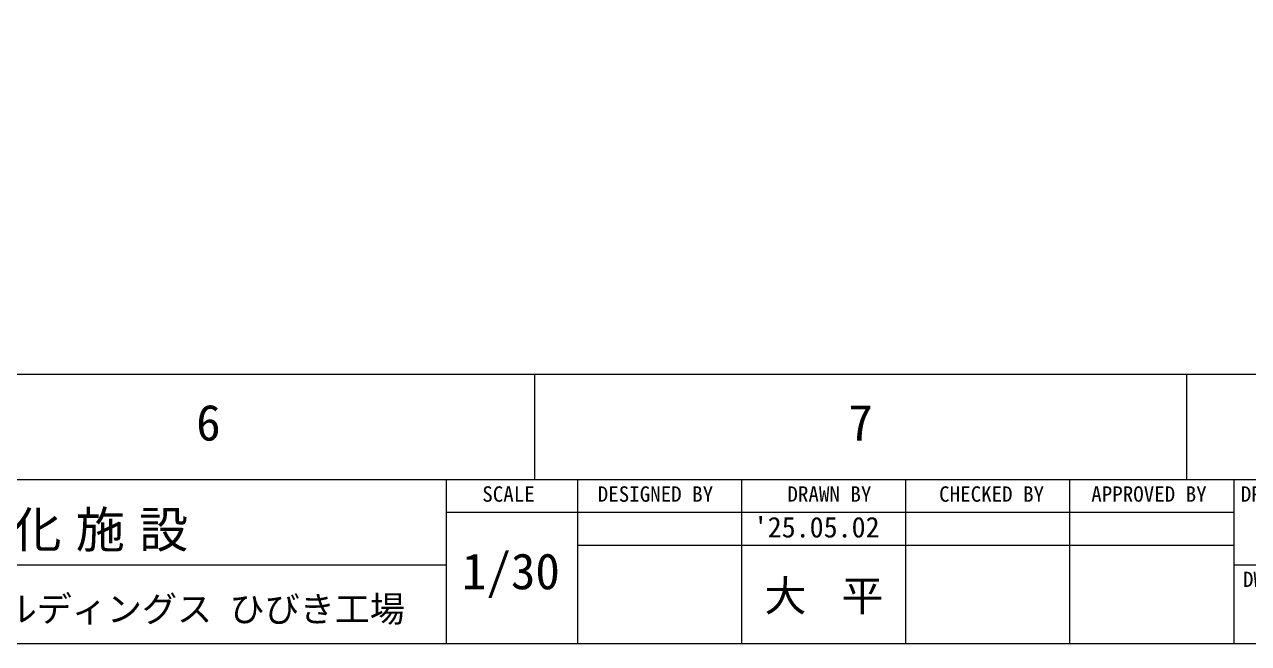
# Model space of a CAD drawing. Units: millimetres at full size. Extents: x -18456 to 18937, y -12290 to 13871.
# Drawn here: x 5822 to 14550, y -11869 to -7455 of the extents above; entities that cross this region are included whole.
import ezdxf
from ezdxf.enums import TextEntityAlignment as Align

# ---------------------------------------------------------------- set-up
doc = ezdxf.new("R2010")
doc.units = ezdxf.units.MM
doc.header["$LTSCALE"] = 100
doc.layers.add('1-2', color=5, linetype='Continuous', lineweight=18)
doc.styles.add('HG正楷書体-PRO', font='')
doc.styles.add('ＭＳ ゴシック', font='')
doc.styles.get('HG正楷書体-PRO').set_extended_font_data('HG正楷書体-PRO')
doc.styles.get('ＭＳ ゴシック').set_extended_font_data('MS Gothic')

msp = doc.modelspace()

# ---------------------------------------------------------------- linework, layer by layer
at = {"layer": '1-2', "color": 3}
for p, q in [((9458.9, -9949.1), (9458.9, -10699.1)), ((14108.9, -9949.1), (14108.9, -10699.1))]:
    msp.add_line(p, q, dxfattribs=at)
at = {"layer": '1-2', "color": 7}
for p, q in [((-18456.1, -10699.1), (18937.1, -10699.1)), ((8828.3, -10699.1), (8828.3, -11869.1)), ((9764.3, -10699.1), (9764.3, -11869.1)), ((14444.3, -10699.1), (14444.3, -11869.1))]:
    msp.add_line(p, q, dxfattribs=at)
at = {"layer": '1-2'}
for p, q in [((10934.3, -10699.1), (10934.3, -11869.1)), ((12104.3, -10699.1), (12104.3, -11869.1)), ((13274.3, -10699.1), (13274.3, -11869.1)), ((8828.3, -10933.1), (14444.3, -10933.1)), ((9764.3, -11167.1), (14444.3, -11167.1)), ((2042.3, -11307.5), (8828.3, -11307.5)), ((14444.3, -11307.5), (18937.1, -11307.5))]:
    msp.add_line(p, q, dxfattribs=at)
at = {"layer": '1-2', "color": 7}
msp.add_lwpolyline([(-18456.1, 13870.9), (-18456.1, -11869.1), (18937.1, -11869.1)], dxfattribs=at)
at = {"layer": '1-2', "color": 3}
msp.add_lwpolyline([(-17706.1, -9949.1), (18187.1, -9949.1), (18187.1, 13120.9)], dxfattribs=at)

# ---------------------------------------------------------------- texts
at = {"layer": '1-2', "color": 7, "style": 'ＭＳ ゴシック'}
for s, height, p in [('6', 256.6, (7046.4, -10499.1)), ('7', 256.6, (11696.4, -10499.1)), ('SCALE', 110, (9086.4, -10891.1)), ('DESIGNED BY', 110, (9909.7, -10891.1)), ('DRAWN BY', 110, (11262.5, -10891.1)), ('CHECKED BY', 110, (12344.1, -10891.1)), ('APPROVED BY', 110, (13428.8, -10891.1)), ('DRAWING TITLE', 110, (14495.6, -10891.1)), ('DWG. No.', 110, (14510.8, -11499.5))]:
    msp.add_text(s, height=height, dxfattribs=at).set_placement(p, align=Align.BOTTOM_LEFT)
at = {"layer": '1-2', "color": 3, "style": 'ＭＳ ゴシック'}
for s, height, p in [("'25.05.02", 146.6, (11022, -11156.8)), ('1/30', 256.6, (8941.5, -11559.2))]:
    msp.add_text(s, height=height, dxfattribs=at).set_placement(p, align=Align.BOTTOM_LEFT)
at = {"layer": '1-2', "color": 134, "style": 'ＭＳ ゴシック'}
msp.add_text('株式会社サニックスホールディングス ひびき工場', height=183.3, dxfattribs=at).set_placement((2909.4, -11769.5), align=Align.BOTTOM_LEFT)
at = {"layer": '1-2', "color": 134, "insert": (3027.1, -11213.7), "char_height": 256.6, "attachment_point": 7, "style": 'ＭＳ ゴシック'}
msp.add_mtext('\\T1.29;脱水汚泥燃料化施設', dxfattribs=at)
at = {"layer": '1-2', "color": 3, "insert": (11098, -11662.1), "char_height": 219.9, "attachment_point": 7, "style": 'HG正楷書体-PRO'}
msp.add_mtext('\\T1.83;大平', dxfattribs=at)

doc.saveas('drawing.dxf')
